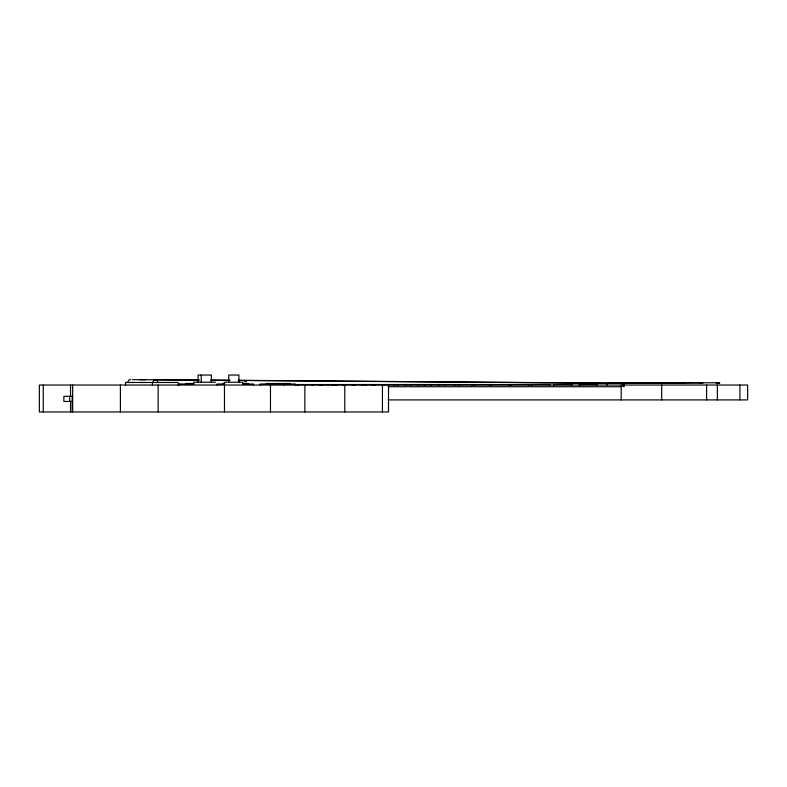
<?xml version="1.0" encoding="UTF-8"?>
<svg xmlns="http://www.w3.org/2000/svg" width="787" height="787" viewBox="0 0 787 787"><rect width="100%" height="100%" fill="white"/><g stroke="black" fill="none" stroke-linecap="round" stroke-linejoin="round"><path stroke-width="1.18" d="M609.63 383.249L632.394 382.738M648.222 382.738L612.335 383.249L238.284 380.455M614.45 383.249L664.376 382.738M618.297 383.249L700.991 382.738M616.123 383.249L683.057 382.738M717.941 382.738L620.441 383.249L238.54 380.318M244.531 381.665L246.488 381.665M193.484 382.216L215.461 382.216M224.108 382.216L242.967 382.216M630.712 382.738L634.096 382.738M646.54 382.738L649.934 382.738M662.693 382.738L666.087 382.738M681.375 382.738L684.769 382.738M699.358 382.738L702.752 382.738M716.259 382.738L719.652 382.738M630.712 383.249L634.096 383.249M646.54 383.249L649.934 383.249M662.693 383.249L666.087 383.249M681.375 383.249L684.769 383.249M699.358 383.249L702.752 383.249M716.259 383.249L719.652 383.249M185.516 383.505L193.868 383.505M222.937 383.505L224.738 383.505M242.711 383.505L243.606 383.505M244.619 383.505L245.141 383.505M245.947 383.505L248.21 383.505M266.213 383.505L269.803 383.505M270.079 383.505L277.309 383.505M278.037 383.505L281.628 383.505M282.248 383.505L285.838 383.505M286.301 383.505L289.891 383.505M179.564 384.017L194.055 384.017M224.738 384.017L217.123 384.017L217.123 385.04M242.711 384.017L244.137 384.017M244.619 384.017L245.141 384.017M245.583 384.017L253.463 384.017L253.463 385.04M294.427 384.528L509.346 384.528L509.346 385.04M622.802 385.04L39.35 385.04L39.35 411.955L388.503 411.955L388.503 385.04M623.52 385.04L747.65 385.04L747.65 399.904L388.129 399.904M388.129 386.722L621.209 386.722M72.66 396.323L63.865 396.323L63.865 401.449L72.207 401.449M139.791 379.659L199.239 380.013M229.942 380.249L210.749 380.16L229.676 380.387M132.531 379.659L145.693 379.728M155.521 379.806L198.934 380.16M739.908 385.04L739.908 399.904M717.351 385.04L717.351 399.904M706.588 385.04L706.588 399.904M661.69 385.04L661.69 399.904M622.802 383.249L622.802 386.574L624.268 386.574L624.268 383.249L606.964 383.249L606.964 385.04M621.209 385.04L621.209 399.904M597.058 385.04L597.058 384.528L579.232 384.528L579.232 385.04M596.212 384.528L596.212 385.04M580.088 384.528L580.088 385.04M571.962 385.04L571.962 384.528L553.674 384.528L553.674 385.04M571.224 384.528L571.224 385.04M554.442 384.528L554.442 385.04M550.015 385.04L550.015 384.528L531.235 384.528L531.235 385.04M549.277 384.528L549.277 385.04M532.002 384.528L532.002 385.04M529.749 385.04L529.749 384.528L510.507 384.528L510.507 385.04M529.002 384.528L529.002 385.04M511.284 384.528L511.284 385.04M508.677 384.528L508.677 385.04M491.678 384.528L491.678 385.04M490.98 384.528L490.98 385.04M490.793 384.528L490.793 385.04M490.449 384.528L490.449 385.04M489.73 384.528L489.73 385.04M475.378 384.528L475.378 385.04M474.551 384.528L474.551 385.04M472.357 384.528L472.357 385.04M471.639 384.528L471.639 385.04M459.716 384.528L459.716 385.04M459.037 384.528L459.037 385.04M455.693 384.528L455.693 385.04M454.856 384.528L454.856 385.04M445.255 384.528L445.255 385.04M444.596 384.528L444.596 385.04M439.677 384.528L439.677 385.04M438.989 384.528L438.989 385.04M431.492 384.528L431.492 385.04M430.833 384.528L430.833 385.04M430.44 384.528L430.44 385.04M424.901 384.528L424.901 385.04M424.232 384.528L424.232 385.04M418.645 384.528L418.645 385.04M417.986 384.528L417.986 385.04M410.834 384.528L410.834 385.04M410.155 384.528L410.155 385.04M405.915 384.528L405.915 385.04M405.148 384.528L405.148 385.04M397.691 384.528L397.691 385.04M397.022 384.528L397.022 385.04M394.533 384.528L394.533 385.04M393.628 384.528L393.628 385.04M384.676 384.528L384.676 385.04M384.469 384.528L384.469 385.04M383.889 384.528L383.889 385.04M383.466 384.528L383.466 385.04M382.433 385.04L382.433 411.955M375.301 384.528L375.301 385.04M374.159 384.528L374.159 385.04M373.215 384.528L373.215 385.04M372.123 384.528L372.123 385.04M365.807 384.528L365.807 385.04M364.676 384.528L364.676 385.04M362.748 384.528L362.748 385.04M361.725 384.528L361.725 385.04M355.173 384.528L355.173 385.04M354.081 384.528L354.081 385.04M353.383 384.528L353.383 385.04M352.222 384.528L352.222 385.04M345.08 384.528L345.08 385.04M344.785 385.04L344.785 411.955M344.126 384.528L344.126 385.04M343.683 384.528L343.683 385.04M342.522 384.528L342.522 385.04M336.029 384.528L336.029 385.04M334.987 384.528L334.987 385.04M332.803 384.528L332.803 385.04M331.691 384.528L331.691 385.04M328.307 384.528L328.307 385.04M327.412 384.528L327.412 385.04M322.788 384.528L322.788 385.04M321.844 384.528L321.844 385.04M320.575 384.528L320.575 385.04M319.581 384.528L319.581 385.04M313.56 384.528L313.56 385.04M312.675 384.528L312.675 385.04M312.429 384.528L312.429 385.04M311.495 384.528L311.495 385.04M305.818 384.528L305.818 385.04M304.923 384.528L304.923 385.04M304.864 385.04L304.864 411.955M298.224 384.528L298.224 385.04M297.23 384.528L297.23 385.04M295.273 385.04L295.273 384.017L260.084 384.017L260.084 385.04M284.343 384.017L284.343 385.04M270.472 385.04L270.472 411.955M238.914 382.216L238.914 375.045L228.732 375.045L228.732 382.216M224.482 385.04L224.482 411.955M211.398 382.216L211.398 375.045L198.117 375.045L198.117 382.216M201.226 375.045L201.226 382.216M179.652 384.017L179.652 385.04M178.187 385.04L178.187 382.482L125.517 382.482L125.517 385.04M158.157 385.04L158.157 411.955M152.432 382.482L152.432 385.04M120.401 385.04L120.401 411.955M72.66 385.04L72.66 411.955M72.207 396.323L72.207 411.955M70.535 385.04L70.535 396.323M70.535 401.449L70.535 411.955M69.679 396.323L69.679 401.449M43.265 385.04L43.265 411.955M127.828 382.482A2.823 2.44 -90 0 1 130.898 379.757M153.032 382.482A2.823 2.44 -90 0 1 155.472 379.659A2.823 2.44 -90 0 1 157.912 382.482"/></g></svg>
